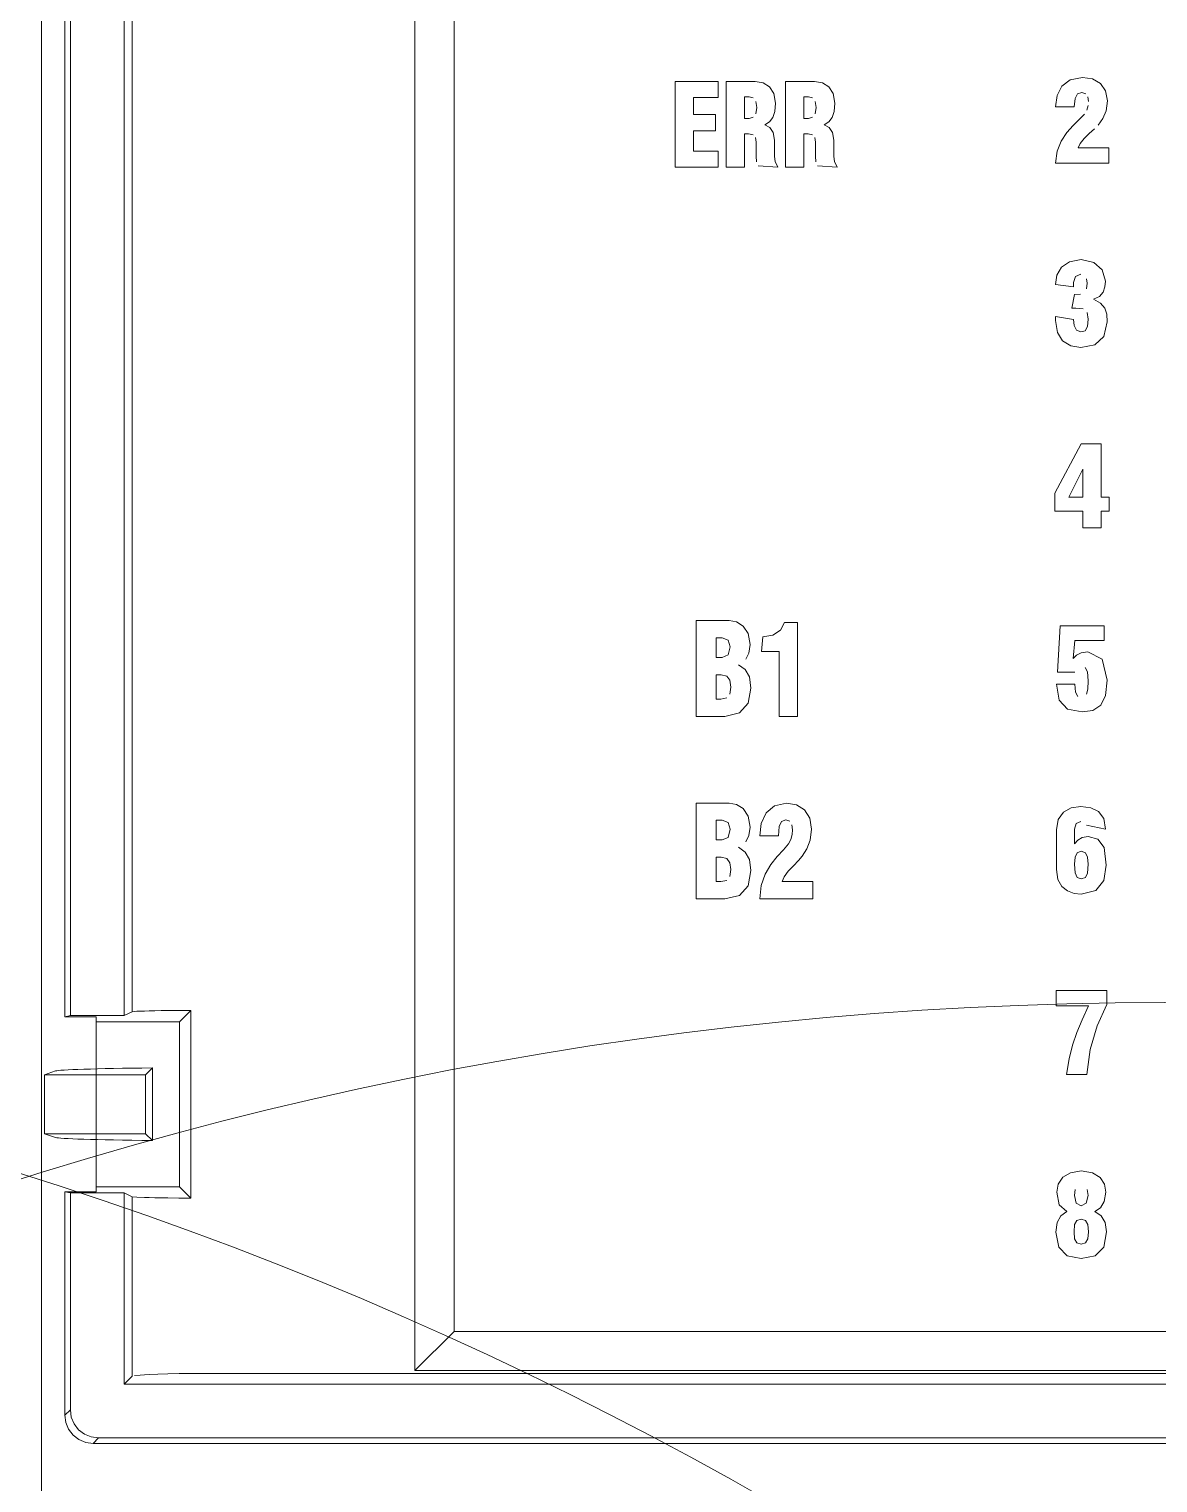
# Model space of a CAD drawing. Header units: millimetres. Extents: x -6000 to 26000, y -6000 to 26000.
# Drawn here: x 136.62 to 139.396, y -4328.751 to -4325.173 of the extents above; entities that cross this region are included whole.
import ezdxf

# ---------------------------------------------------------------- set-up
doc = ezdxf.new("R2010")
doc.units = ezdxf.units.MM
doc.header["$MEASUREMENT"] = 0
doc.layers.add('Чертеж и Рисунок_Ном._пера__7', color=7, linetype='Continuous', lineweight=15)

msp = doc.modelspace()

# ---------------------------------------------------------------- linework, layer by layer
at = {"layer": 'Чертеж и Рисунок_Ном._пера__7', "color": 7, "linetype": 'Continuous', "lineweight": 15}
for p, q in [((136.6498, -4328.7722), (136.6498, -4322.1764)), ((136.6498, -4328.7722), (136.6498, -4322.1767)), ((136.7077, -4323.0133), (136.7077, -4327.6039)), ((136.7211, -4323.016), (136.7211, -4327.6013)), ((136.8537, -4327.6013), (136.8537, -4323.016)), ((136.8729, -4323.0256), (136.8729, -4327.5917)), ((137.6648, -4324.4836), (137.6648, -4328.3784)), ((137.5684, -4328.4748), (137.5684, -4324.58)), ((136.7211, -4327.6013), (136.7077, -4327.6039)), ((136.7842, -4327.6039), (136.7077, -4327.6039)), ((136.8537, -4327.6013), (136.7211, -4327.6013)), ((136.7842, -4327.6162), (136.7842, -4327.6039)), ((136.8729, -4327.5917), (136.8537, -4327.6013)), ((136.9899, -4327.6162), (137.0178, -4327.5883)), ((137.0178, -4327.5883), (137.0178, -4328.0504)), ((136.9899, -4327.6162), (136.7842, -4327.6162)), ((136.7842, -4327.6162), (136.7842, -4328.0226)), ((136.9899, -4327.6162), (136.9899, -4328.0226)), ((136.6571, -4327.7467), (136.6848, -4327.7374)), ((136.6571, -4327.7467), (136.6571, -4327.8921)), ((136.9061, -4327.7467), (136.6571, -4327.7467)), ((136.9061, -4327.7467), (136.9229, -4327.73)), ((136.9061, -4327.7467), (136.9061, -4327.8921)), ((136.9229, -4327.73), (136.9229, -4327.9088)), ((136.6848, -4327.9013), (136.6571, -4327.8921)), ((136.6571, -4327.8921), (136.9061, -4327.8921)), ((136.9061, -4327.8921), (136.9229, -4327.9088)), ((136.7077, -4328.0348), (136.7077, -4328.5847)), ((136.7842, -4328.0348), (136.7077, -4328.0348)), ((136.7211, -4328.0375), (136.7077, -4328.0348)), ((136.9899, -4328.0226), (136.7842, -4328.0226)), ((136.7842, -4328.0226), (136.7842, -4328.0348)), ((137.0178, -4328.0504), (136.9899, -4328.0226)), ((136.8537, -4328.0375), (136.7211, -4328.0375)), ((136.7211, -4328.0375), (136.7211, -4328.5713)), ((136.8537, -4328.0375), (136.8729, -4328.0471)), ((136.8537, -4328.0375), (136.8537, -4328.5079)), ((136.8729, -4328.0471), (136.8729, -4328.4887)), ((137.5684, -4328.4748), (137.6648, -4328.3784)), ((137.6648, -4328.3784), (141.0363, -4328.3784)), ((136.8537, -4328.5079), (136.8729, -4328.4887)), ((141.6197, -4328.4817), (137.0815, -4328.4817)), ((141.1327, -4328.4748), (137.5684, -4328.4748)), ((136.8537, -4328.5079), (141.8474, -4328.5079)), ((136.7077, -4328.5847), (136.7211, -4328.5713)), ((136.777, -4328.654), (136.7903, -4328.6406)), ((136.7903, -4328.6406), (141.9108, -4328.6406)), ((141.9242, -4328.654), (136.777, -4328.654))]:
    msp.add_line(p, q, dxfattribs=at)
at = {"layer": 'Чертеж и Рисунок_Ном._пера__7', "color": 7, "linetype": 'Continuous', "lineweight": 15, "flags": 128}
for points in [[(138.2084, -4325.5135), (138.3141, -4325.5135), (138.3141, -4325.4734), (138.2539, -4325.4734), (138.2539, -4325.4236), (138.3078, -4325.4236), (138.3078, -4325.3836), (138.2539, -4325.3836), (138.2539, -4325.3421), (138.3141, -4325.3421), (138.3141, -4325.302), (138.2084, -4325.302)], [(139.2067, -4326.1938), (139.1425, -4326.3151), (139.1425, -4326.3601), (139.2114, -4326.3601), (139.2114, -4326.4008), (139.2562, -4326.4008), (139.2562, -4326.3601), (139.2756, -4326.3601), (139.2756, -4326.3251), (139.2562, -4326.3251), (139.2562, -4326.1938)], [(139.2114, -4326.3251), (139.177, -4326.3251), (139.2114, -4326.2562)]]:
    msp.add_lwpolyline(points, close=True, dxfattribs=at)
for points in [[(138.4251, -4325.3054), (138.4054, -4325.302), (138.3338, -4325.302), (138.3338, -4325.5135), (138.3793, -4325.5135), (138.3793, -4325.431)], [(138.4408, -4325.3154), (138.4251, -4325.3054)], [(138.4513, -4325.3321), (138.4408, -4325.3154)], [(138.5711, -4325.3054), (138.5513, -4325.302), (138.4798, -4325.302), (138.4798, -4325.5135), (138.5253, -4325.5135), (138.5253, -4325.431)], [(138.5868, -4325.3154), (138.5711, -4325.3054)], [(138.5973, -4325.3321), (138.5868, -4325.3154)], [(139.1595, -4325.314), (139.1479, -4325.3371)], [(139.1801, -4325.2981), (139.1595, -4325.314)], [(139.2104, -4325.2923), (139.1801, -4325.2981)], [(139.2351, -4325.2961), (139.2104, -4325.2923)], [(139.2545, -4325.3074), (139.2351, -4325.2961)], [(139.2673, -4325.3255), (139.2545, -4325.3074)], [(138.3793, -4325.34), (138.3906, -4325.34), (138.4006, -4325.3427)], [(138.4007, -4325.3904), (138.3909, -4325.393), (138.3793, -4325.393), (138.3793, -4325.34)], [(138.4071, -4325.3513), (138.4096, -4325.3665), (138.4072, -4325.3819)], [(138.4551, -4325.3553), (138.4513, -4325.3321)], [(138.5253, -4325.34), (138.5366, -4325.34), (138.5465, -4325.3427)], [(138.5466, -4325.3904), (138.5369, -4325.393), (138.5253, -4325.393), (138.5253, -4325.34)], [(138.5531, -4325.3513), (138.5555, -4325.3665), (138.5532, -4325.3819)], [(138.601, -4325.3553), (138.5973, -4325.3321)], [(139.1479, -4325.3371), (139.1442, -4325.365), (139.1901, -4325.365), (139.1921, -4325.3443), (139.1982, -4325.333)], [(139.1982, -4325.333), (139.2084, -4325.3297)], [(139.2084, -4325.3297), (139.2186, -4325.3324)], [(139.2237, -4325.3401), (139.2251, -4325.3517)], [(139.2719, -4325.35), (139.2673, -4325.3255)], [(139.2689, -4325.3743), (139.2719, -4325.35)], [(138.4488, -4325.3907), (138.4535, -4325.376)], [(138.4535, -4325.376), (138.4551, -4325.3553)], [(138.5948, -4325.3907), (138.5995, -4325.376)], [(138.5995, -4325.376), (138.601, -4325.3553)], [(139.2154, -4325.3824), (139.2025, -4325.3955)], [(139.2242, -4325.3615), (139.2212, -4325.3726)], [(139.2607, -4325.3934), (139.2689, -4325.3743)], [(138.4293, -4325.4089), (138.4408, -4325.4012)], [(138.4415, -4325.4157), (138.4293, -4325.4089)], [(138.4408, -4325.4012), (138.4488, -4325.3907)], [(138.4498, -4325.428), (138.4415, -4325.4157)], [(138.5752, -4325.4089), (138.5867, -4325.4012)], [(138.5875, -4325.4157), (138.5752, -4325.4089)], [(138.5867, -4325.4012), (138.5948, -4325.3907)], [(138.5958, -4325.428), (138.5875, -4325.4157)], [(139.1872, -4325.4105), (139.1715, -4325.4281)], [(139.2025, -4325.3955), (139.1872, -4325.4105)], [(139.2271, -4325.4306), (139.2395, -4325.4191)], [(139.249, -4325.4094), (139.2607, -4325.3934)], [(138.3793, -4325.431), (138.3893, -4325.431), (138.4003, -4325.4333)], [(138.4059, -4325.44), (138.4075, -4325.4513), (138.4075, -4325.4861), (138.4084, -4325.5003)], [(138.4542, -4325.4989), (138.453, -4325.487), (138.453, -4325.4466), (138.4498, -4325.428)], [(138.5253, -4325.431), (138.5353, -4325.431), (138.5463, -4325.4333)], [(138.5519, -4325.44), (138.5534, -4325.4513), (138.5534, -4325.4861), (138.5544, -4325.5003)], [(138.6001, -4325.4989), (138.5989, -4325.487), (138.5989, -4325.4466), (138.5958, -4325.428)], [(139.1442, -4325.5037), (139.2755, -4325.5037), (139.2755, -4325.4657), (139.1995, -4325.4657), (139.2043, -4325.4548)], [(139.1577, -4325.449), (139.1479, -4325.474)], [(139.1715, -4325.4281), (139.1577, -4325.449)], [(139.2043, -4325.4548), (139.2144, -4325.4428)], [(139.2144, -4325.4428), (139.2271, -4325.4306)], [(139.1479, -4325.474), (139.1442, -4325.5037)], [(138.4125, -4325.51), (138.4611, -4325.5135), (138.4542, -4325.4989)], [(138.5584, -4325.51), (138.6071, -4325.5135), (138.6001, -4325.4989)], [(139.1783, -4325.7459), (139.1587, -4325.7594)], [(139.2069, -4325.7408), (139.1783, -4325.7459)], [(139.2382, -4325.7475), (139.2069, -4325.7408)], [(139.1587, -4325.7594), (139.1475, -4325.779), (139.1439, -4325.8021), (139.1886, -4325.808)], [(139.1933, -4325.7819), (139.206, -4325.7764)], [(139.2591, -4325.7658), (139.2382, -4325.7475)], [(139.2666, -4325.7935), (139.2591, -4325.7658)], [(139.1886, -4325.808), (139.1886, -4325.7968), (139.1933, -4325.7819)], [(139.2203, -4325.7878), (139.2219, -4325.7985), (139.2203, -4325.8128)], [(139.2612, -4325.8208), (139.2655, -4325.808)], [(139.2655, -4325.808), (139.2666, -4325.7935)], [(139.2054, -4325.8254), (139.191, -4325.8265), (139.1839, -4325.8598), (139.1942, -4325.8598), (139.2119, -4325.862)], [(139.2372, -4325.8383), (139.2522, -4325.8313)], [(139.2549, -4325.8479), (139.2372, -4325.8383)], [(139.2522, -4325.8313), (139.2612, -4325.8208)], [(139.2652, -4325.86), (139.2549, -4325.8479)], [(139.1903, -4325.9032), (139.1886, -4325.8883), (139.1439, -4325.8804), (139.1439, -4325.8907), (139.1485, -4325.9204)], [(139.2242, -4325.8874), (139.2227, -4325.9056), (139.2171, -4325.9156)], [(139.2215, -4325.8705), (139.2242, -4325.8874)], [(139.2699, -4325.8752), (139.2652, -4325.86)], [(139.2711, -4325.8942), (139.2699, -4325.8752)], [(139.1485, -4325.9204), (139.1615, -4325.9409)], [(139.1958, -4325.9143), (139.1903, -4325.9032)], [(139.2063, -4325.9186), (139.1958, -4325.9143)], [(139.2171, -4325.9156), (139.2063, -4325.9186)], [(139.2632, -4325.93), (139.2711, -4325.8942)], [(139.1615, -4325.9409), (139.1813, -4325.9528)], [(139.1813, -4325.9528), (139.2063, -4325.9566)], [(139.2063, -4325.9566), (139.241, -4325.9503)], [(139.241, -4325.9503), (139.2632, -4325.93)], [(138.3595, -4326.6322), (138.341, -4326.6289), (138.2601, -4326.6289), (138.2601, -4326.8647)], [(138.3762, -4326.6426), (138.3595, -4326.6322)], [(138.4642, -4326.8647), (138.5094, -4326.8647), (138.5094, -4326.6338), (138.4771, -4326.6338), (138.4677, -4326.6527), (138.4491, -4326.6647)], [(138.3091, -4326.6712), (138.324, -4326.6712), (138.3393, -4326.677)], [(138.3393, -4326.7135), (138.324, -4326.7199), (138.3091, -4326.7199), (138.3091, -4326.6712)], [(138.3929, -4326.688), (138.3883, -4326.6609), (138.3762, -4326.6426)], [(138.4491, -4326.6647), (138.4243, -4326.669), (138.4211, -4326.7054), (138.4642, -4326.7054), (138.4642, -4326.8647)], [(139.1913, -4326.6777), (139.2634, -4326.6777), (139.2634, -4326.6423), (139.1551, -4326.6423), (139.1492, -4326.7563), (139.1913, -4326.7563)], [(138.3393, -4326.677), (138.344, -4326.6933)], [(138.344, -4326.6933), (138.3393, -4326.7135)], [(138.3827, -4326.724), (138.39, -4326.709)], [(138.39, -4326.709), (138.3929, -4326.688)], [(139.1958, -4326.7142), (139.1875, -4326.7224), (139.1913, -4326.6777)], [(139.2237, -4326.7059), (139.2072, -4326.7083), (139.1958, -4326.7142)], [(139.2591, -4326.7236), (139.2237, -4326.7059)], [(138.3809, -4326.7495), (138.3642, -4326.7379)], [(139.2172, -4326.7442), (139.2226, -4326.7555)], [(139.267, -4326.8131), (139.2711, -4326.7757), (139.2591, -4326.7236)], [(138.3091, -4326.7622), (138.3217, -4326.7622), (138.3357, -4326.7658)], [(138.3353, -4326.8194), (138.3205, -4326.8223), (138.3091, -4326.8223), (138.3091, -4326.7622)], [(138.3357, -4326.7658), (138.343, -4326.776)], [(138.343, -4326.776), (138.3451, -4326.7927)], [(138.3914, -4326.7677), (138.3809, -4326.7495)], [(138.3879, -4326.8326), (138.395, -4326.795), (138.3914, -4326.7677)], [(139.2226, -4326.7555), (139.2242, -4326.7775), (139.2233, -4326.7979)], [(138.3451, -4326.7927), (138.343, -4326.8099)], [(139.1932, -4326.8053), (139.1913, -4326.7857), (139.1468, -4326.7857), (139.1533, -4326.8248)], [(139.1987, -4326.8155), (139.1932, -4326.8053)], [(139.2233, -4326.7979), (139.2205, -4326.8104)], [(139.2552, -4326.8372), (139.267, -4326.8131)], [(138.3666, -4326.8564), (138.3879, -4326.8326)], [(139.1533, -4326.8248), (139.1737, -4326.8468)], [(139.1737, -4326.8468), (139.2095, -4326.8537)], [(139.2095, -4326.8537), (139.2359, -4326.85)], [(139.2359, -4326.85), (139.2552, -4326.8372)], [(138.2601, -4326.8647), (138.3307, -4326.8647), (138.3666, -4326.8564)], [(138.3595, -4327.0813), (138.341, -4327.0781), (138.2601, -4327.0781), (138.2601, -4327.3138)], [(138.3762, -4327.0917), (138.3595, -4327.0813)], [(138.3929, -4327.1372), (138.3883, -4327.1101), (138.3762, -4327.0917)], [(138.432, -4327.1023), (138.4203, -4327.1281)], [(138.4525, -4327.0846), (138.432, -4327.1023)], [(138.4827, -4327.0781), (138.4525, -4327.0846)], [(138.5072, -4327.0824), (138.4827, -4327.0781)], [(138.5266, -4327.095), (138.5072, -4327.0824)], [(138.5394, -4327.1152), (138.5266, -4327.095)], [(139.1637, -4327.1003), (139.1509, -4327.1183)], [(139.206, -4327.0865), (139.1826, -4327.0899), (139.1637, -4327.1003)], [(139.2306, -4327.0895), (139.206, -4327.0865)], [(139.25, -4327.0993), (139.2306, -4327.0895)], [(139.2627, -4327.1165), (139.25, -4327.0993)], [(138.3091, -4327.1204), (138.324, -4327.1204), (138.3393, -4327.1262)], [(138.3393, -4327.1627), (138.324, -4327.169), (138.3091, -4327.169), (138.3091, -4327.1204)], [(138.3393, -4327.1262), (138.344, -4327.1424)], [(138.39, -4327.1582), (138.3929, -4327.1372)], [(138.4203, -4327.1281), (138.4167, -4327.1592), (138.4624, -4327.1592), (138.4644, -4327.1361)], [(138.4644, -4327.1361), (138.4705, -4327.1235)], [(138.4705, -4327.1235), (138.4806, -4327.1198)], [(138.4806, -4327.1198), (138.4908, -4327.1228)], [(138.4959, -4327.1314), (138.4973, -4327.1444)], [(138.544, -4327.1424), (138.5394, -4327.1152)], [(139.1509, -4327.1183), (139.1462, -4327.1442), (139.1462, -4327.2416), (139.1498, -4327.2659)], [(139.191, -4327.1784), (139.191, -4327.1421), (139.1946, -4327.1282)], [(139.1946, -4327.1282), (139.206, -4327.1233)], [(139.2206, -4327.1324), (139.2672, -4327.1421), (139.2627, -4327.1165)], [(138.344, -4327.1424), (138.3393, -4327.1627)], [(138.3827, -4327.1732), (138.39, -4327.1582)], [(138.4973, -4327.1444), (138.4965, -4327.1553), (138.4934, -4327.1676), (138.4877, -4327.1785)], [(138.5328, -4327.1908), (138.5409, -4327.1695), (138.544, -4327.1424)], [(139.2097, -4327.1628), (139.1988, -4327.1692), (139.191, -4327.1784)], [(139.2242, -4327.1604), (139.2097, -4327.1628)], [(139.2485, -4327.1669), (139.2242, -4327.1604)], [(139.2637, -4327.1876), (139.2485, -4327.1669)], [(138.3091, -4327.2114), (138.3217, -4327.2114), (138.3357, -4327.2149)], [(138.3353, -4327.2686), (138.3205, -4327.2715), (138.3091, -4327.2715), (138.3091, -4327.2114)], [(138.3809, -4327.1987), (138.3642, -4327.1871)], [(138.3914, -4327.2168), (138.3809, -4327.1987)], [(138.4595, -4327.2099), (138.4439, -4327.2295)], [(138.4747, -4327.1932), (138.4595, -4327.2099)], [(138.4877, -4327.1785), (138.4747, -4327.1932)], [(138.5117, -4327.2195), (138.5211, -4327.2087)], [(138.5211, -4327.2087), (138.5328, -4327.1908)], [(139.191, -4327.2284), (139.1922, -4327.2111), (139.197, -4327.2003), (139.2072, -4327.1966), (139.2176, -4327.2004)], [(139.2176, -4327.2004), (139.2228, -4327.2113)], [(139.2228, -4327.2113), (139.2242, -4327.2287)], [(139.2629, -4327.269), (139.269, -4327.231), (139.2637, -4327.1876)], [(138.3357, -4327.2149), (138.343, -4327.2252)], [(138.343, -4327.2252), (138.3451, -4327.2419)], [(138.3451, -4327.2419), (138.343, -4327.259)], [(138.3879, -4327.2818), (138.395, -4327.2442), (138.3914, -4327.2168)], [(138.4439, -4327.2295), (138.4302, -4327.2529)], [(138.4766, -4327.2594), (138.4867, -4327.246)], [(138.4867, -4327.246), (138.4993, -4327.2323), (138.5117, -4327.2195)], [(139.1923, -4327.2501), (139.191, -4327.2284)], [(139.2242, -4327.2287), (139.2229, -4327.2506)], [(138.3666, -4327.3056), (138.3879, -4327.2818)], [(138.4167, -4327.3138), (138.5475, -4327.3138), (138.5475, -4327.2715), (138.4718, -4327.2715), (138.4766, -4327.2594)], [(138.4204, -4327.2808), (138.4167, -4327.3138)], [(138.4302, -4327.2529), (138.4204, -4327.2808)], [(139.1498, -4327.2659), (139.1594, -4327.2832)], [(139.1594, -4327.2832), (139.1733, -4327.2944), (139.1898, -4327.3005), (139.2072, -4327.3023)], [(139.1971, -4327.2614), (139.1923, -4327.2501)], [(139.2072, -4327.2646), (139.1971, -4327.2614)], [(139.2178, -4327.2616), (139.2072, -4327.2646)], [(139.2229, -4327.2506), (139.2178, -4327.2616)], [(139.2431, -4327.2936), (139.2629, -4327.269)], [(138.2601, -4327.3138), (138.3307, -4327.3138), (138.3666, -4327.3056)], [(139.2072, -4327.3023), (139.2431, -4327.2936)], [(139.2465, -4327.6263), (139.2705, -4327.5739), (139.2705, -4327.5395), (139.1456, -4327.5395), (139.1456, -4327.5774), (139.2254, -4327.5774), (139.2096, -4327.6113)], [(136.8729, -4327.5917), (136.8848, -4327.5906), (136.9031, -4327.5899), (136.9151, -4327.5896), (136.9288, -4327.5893), (136.9441, -4327.589), (136.9608, -4327.5888), (136.9882, -4327.5885), (137.0178, -4327.5883)], [(139.2096, -4327.6113), (139.1964, -4327.6427)], [(139.2295, -4327.6846), (139.2465, -4327.6263)], [(139.1857, -4327.674), (139.1773, -4327.7077)], [(139.1964, -4327.6427), (139.1857, -4327.674)], [(139.1773, -4327.7077), (139.1713, -4327.7464), (139.221, -4327.7464)], [(139.221, -4327.7464), (139.2295, -4327.6846)], [(139.1809, -4327.9878), (139.1621, -4327.9991), (139.1509, -4328.0157)], [(139.2072, -4327.9836), (139.1809, -4327.9878)], [(139.2353, -4327.9879), (139.2072, -4327.9836)], [(139.2539, -4327.9993), (139.2353, -4327.9879)], [(139.2643, -4328.016), (139.2539, -4327.9993)], [(139.1509, -4328.0157), (139.1471, -4328.036), (139.1533, -4328.067)], [(139.1949, -4328.0629), (139.1907, -4328.044), (139.1926, -4328.0296)], [(139.2221, -4328.0296), (139.224, -4328.044), (139.2198, -4328.0629)], [(139.2675, -4328.036), (139.2643, -4328.016)], [(136.8729, -4328.0471), (136.8848, -4328.0482), (136.9031, -4328.0489), (136.9151, -4328.0492), (136.9288, -4328.0494), (136.9441, -4328.0497), (136.9608, -4328.0499), (136.9882, -4328.0502), (137.0178, -4328.0504)], [(139.1533, -4328.067), (139.1718, -4328.0831)], [(139.2198, -4328.0629), (139.2072, -4328.0693), (139.1949, -4328.0629)], [(139.2544, -4328.0742), (139.2639, -4328.0584)], [(139.2639, -4328.0584), (139.2675, -4328.036)], [(139.1718, -4328.0831), (139.157, -4328.0943), (139.1479, -4328.1107)], [(139.191, -4328.1154), (139.1964, -4328.1055), (139.2072, -4328.1025)], [(139.2072, -4328.1025), (139.2178, -4328.1056)], [(139.2178, -4328.1056), (139.2233, -4328.1155), (139.2248, -4328.1335)], [(139.2407, -4328.0831), (139.2544, -4328.0742)], [(139.2564, -4328.0943), (139.2407, -4328.0831)], [(139.2662, -4328.1105), (139.2564, -4328.0943)], [(139.1479, -4328.1107), (139.1448, -4328.1341), (139.1518, -4328.171)], [(139.1895, -4328.1335), (139.191, -4328.1154)], [(139.191, -4328.1507), (139.1895, -4328.1335)], [(139.2248, -4328.1335), (139.2234, -4328.1507)], [(139.2626, -4328.1708), (139.2696, -4328.1335), (139.2662, -4328.1105)], [(139.1518, -4328.171), (139.1727, -4328.1925)], [(139.1964, -4328.1608), (139.191, -4328.1507)], [(139.218, -4328.1608), (139.2072, -4328.1641), (139.1964, -4328.1608)], [(139.2234, -4328.1507), (139.218, -4328.1608)], [(139.2417, -4328.1924), (139.2626, -4328.1708)], [(139.1727, -4328.1925), (139.2072, -4328.1994)], [(139.2072, -4328.1994), (139.2417, -4328.1924)], [(137.0815, -4328.4817), (137.0495, -4328.4818), (137.0184, -4328.482), (136.9887, -4328.4824), (136.9612, -4328.483), (136.9365, -4328.4837), (136.9153, -4328.4846), (136.9032, -4328.4852), (136.8931, -4328.4858), (136.8788, -4328.4872)], [(136.7903, -4328.6406), (136.7724, -4328.6382), (136.7557, -4328.6313), (136.7413, -4328.6203), (136.7303, -4328.606), (136.7234, -4328.5893), (136.7211, -4328.5713)], [(136.7077, -4328.5847), (136.71, -4328.6027), (136.7169, -4328.6194), (136.7279, -4328.6337), (136.7423, -4328.6447), (136.759, -4328.6516), (136.777, -4328.654)]]:
    msp.add_lwpolyline(points, dxfattribs=at)
at = {"layer": 'Чертеж и Рисунок_Ном._пера__7', "color": 7, "linetype": 'Continuous', "lineweight": 15}
for centre in [(128.2457, -4336.84), (133.8283, -4336.84), (139.4109, -4336.84), (144.9935, -4336.84)]:
    msp.add_circle(centre, 9.2708, dxfattribs=at)
for centre, start_param, end_param in [((137.2405, -4327.7379), 2.178367, 3.089233), ((137.2405, -4327.9008), 3.193953, 4.104819)]:
    msp.add_ellipse(centre, major_axis=(0.5564, 0), ratio=0.017455, start_param=start_param, end_param=end_param, dxfattribs=at)

doc.saveas('drawing.dxf')
